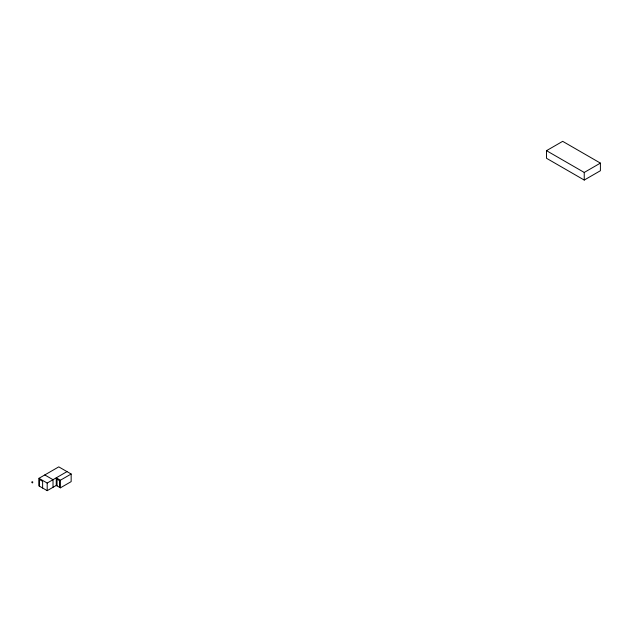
<?xml version="1.0" encoding="UTF-8"?>
<svg xmlns="http://www.w3.org/2000/svg" width="632" height="632" viewBox="0 0 632 632"><rect width="100%" height="100%" fill="white"/><g stroke="black" fill="none" stroke-linecap="round" stroke-linejoin="round"><path stroke-width="0.95" d="M546.506 150.669L562.678 141.339L600.4 163.111L600.4 170.727L584.237 180.057L546.506 158.276L546.506 150.669L584.237 172.449L600.4 163.111M56.256 485.431L47.195 490.661L38.963 485.913L38.963 478.306L58.768 466.866L71.155 474.016L71.155 481.631L60.411 487.833L56.256 485.431L56.256 477.816L67 471.614M38.963 478.306L47.195 483.053L56.256 477.816L60.411 480.217L71.155 474.016M44.785 474.94L53.017 479.696L53.017 487.304M32.682 481.971C30.431 481.221 32.856 484.278 32.777 482.105M584.237 172.449L584.237 180.057M60.411 480.217L60.411 487.833M59.511 487.304L59.511 480.628L57.046 479.206L57.046 485.889M47.195 483.053L47.195 490.661M42.621 488.023L42.621 481.323L39.303 479.404L39.303 486.103"/></g></svg>
